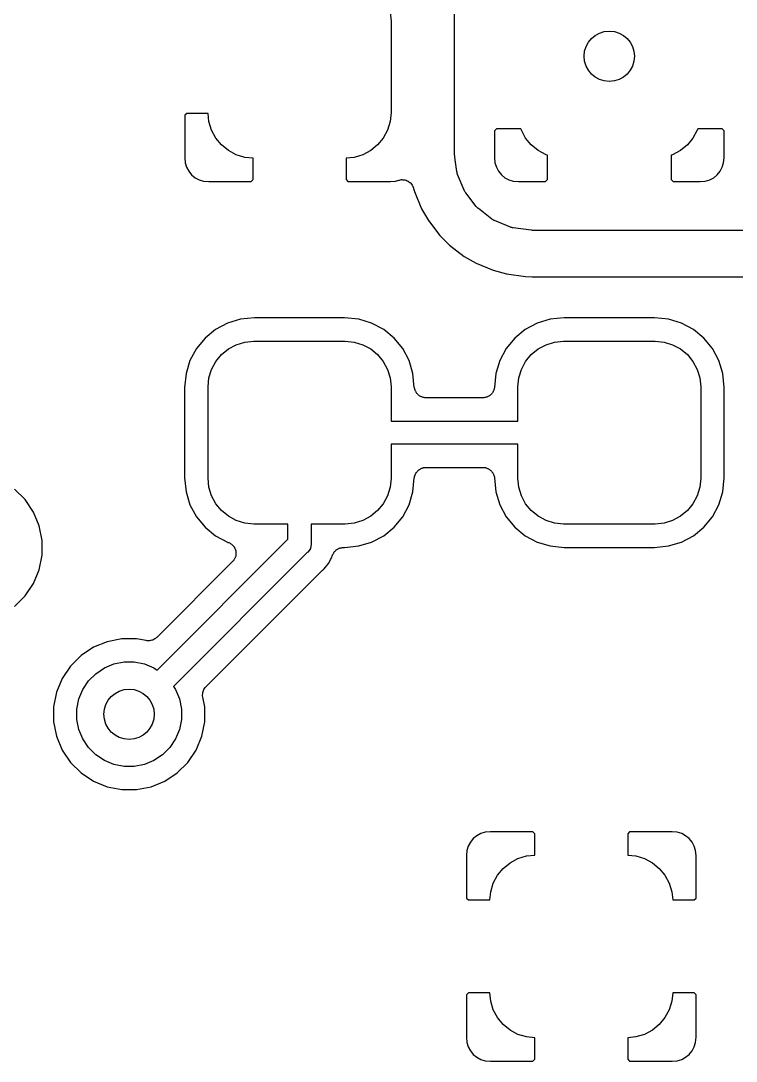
# Model space of a CAD drawing. Extents: x 176.5 to 204.5, y -115.6 to -87.6.
# Drawn here: x 185.62 to 190.32, y -109.08 to -102.26 of the extents above; entities that cross this region are included whole.
import ezdxf

# ---------------------------------------------------------------- set-up
doc = ezdxf.new("R2010")
doc.units = 0
doc.layers.add('BLACK', color=7, linetype='CONTINUOUS')

msp = doc.modelspace()

# ---------------------------------------------------------------- linework, layer by layer
at = {"layer": 'BLACK', "linetype": 'CONTINUOUS'}
for p, q in [((188.468, -103.119), (188.468, -101.478)), ((188.046, -102.2), (188.052, -102.259)), ((188.052, -102.259), (188.052, -102.859)), ((186.712, -102.864), (186.699, -102.876)), ((186.699, -102.876), (186.699, -103.155)), ((186.852, -102.864), (186.712, -102.864)), ((186.858, -102.918), (186.852, -102.864)), ((188.052, -102.859), (188.046, -102.918)), ((186.875, -102.974), (186.858, -102.918)), ((188.046, -102.918), (188.029, -102.974)), ((186.903, -103.026), (186.875, -102.974)), ((186.94, -103.071), (186.903, -103.026)), ((188.001, -103.026), (187.964, -103.071)), ((188.029, -102.974), (188.001, -103.026)), ((188.744, -102.965), (188.731, -102.978)), ((188.731, -102.978), (188.731, -103.155)), ((188.904, -102.965), (188.744, -102.965)), ((188.907, -102.974), (188.904, -102.965)), ((188.935, -103.026), (188.907, -102.974)), ((188.972, -103.071), (188.935, -103.026)), ((190.033, -103.026), (189.996, -103.071)), ((190.061, -102.974), (190.033, -103.026)), ((190.064, -102.965), (190.061, -102.974)), ((190.224, -102.965), (190.064, -102.965)), ((190.237, -102.978), (190.224, -102.965)), ((190.237, -103.155), (190.237, -102.978)), ((186.985, -103.108), (186.94, -103.071)), ((187.964, -103.071), (187.919, -103.108)), ((189.017, -103.108), (188.972, -103.071)), ((189.996, -103.071), (189.951, -103.108)), ((186.699, -103.155), (186.702, -103.189)), ((187.037, -103.136), (186.985, -103.108)), ((187.093, -103.153), (187.037, -103.136)), ((187.147, -103.159), (187.093, -103.153)), ((187.147, -103.299), (187.147, -103.159)), ((187.811, -103.153), (187.757, -103.159)), ((187.757, -103.159), (187.757, -103.299)), ((187.867, -103.136), (187.811, -103.153)), ((187.919, -103.108), (187.867, -103.136)), ((188.468, -103.123), (188.468, -103.119)), ((188.469, -103.128), (188.468, -103.123)), ((188.469, -103.129), (188.469, -103.128)), ((188.474, -103.169), (188.469, -103.129)), ((188.731, -103.155), (188.734, -103.189)), ((189.069, -103.136), (189.017, -103.108)), ((189.078, -103.139), (189.069, -103.136)), ((189.078, -103.299), (189.078, -103.139)), ((189.899, -103.136), (189.89, -103.139)), ((189.89, -103.139), (189.89, -103.299)), ((189.951, -103.108), (189.899, -103.136)), ((190.234, -103.189), (190.237, -103.155)), ((186.702, -103.189), (186.711, -103.218)), ((186.711, -103.218), (186.725, -103.244)), ((188.484, -103.246), (188.474, -103.169)), ((188.734, -103.189), (188.743, -103.218)), ((188.743, -103.218), (188.757, -103.244)), ((190.211, -103.244), (190.225, -103.218)), ((190.225, -103.218), (190.234, -103.189)), ((186.725, -103.244), (186.744, -103.267)), ((186.744, -103.267), (186.767, -103.286)), ((186.767, -103.286), (186.793, -103.3)), ((186.793, -103.3), (186.822, -103.309)), ((187.135, -103.312), (187.147, -103.299)), ((187.757, -103.299), (187.769, -103.312)), ((188.114, -103.301), (188.12, -103.299)), ((188.12, -103.299), (188.121, -103.299)), ((188.121, -103.299), (188.122, -103.299)), ((188.122, -103.299), (188.128, -103.3)), ((188.128, -103.3), (188.135, -103.3)), ((188.135, -103.3), (188.136, -103.3)), ((188.136, -103.3), (188.137, -103.3)), ((188.137, -103.3), (188.143, -103.301)), ((188.484, -103.247), (188.484, -103.246)), ((188.485, -103.249), (188.484, -103.247)), ((188.486, -103.255), (188.485, -103.249)), ((188.487, -103.26), (188.486, -103.255)), ((188.488, -103.262), (188.487, -103.26)), ((188.489, -103.264), (188.488, -103.262)), ((188.489, -103.265), (188.489, -103.264)), ((188.532, -103.369), (188.489, -103.265)), ((188.757, -103.244), (188.776, -103.267)), ((188.776, -103.267), (188.799, -103.286)), ((188.799, -103.286), (188.825, -103.3)), ((188.825, -103.3), (188.854, -103.309)), ((189.065, -103.312), (189.078, -103.299)), ((189.89, -103.299), (189.903, -103.312)), ((190.114, -103.309), (190.143, -103.3)), ((190.143, -103.3), (190.169, -103.286)), ((190.169, -103.286), (190.192, -103.267)), ((190.192, -103.267), (190.211, -103.244)), ((186.822, -103.309), (186.856, -103.312)), ((186.856, -103.312), (187.135, -103.312)), ((187.769, -103.312), (188.048, -103.312)), ((188.048, -103.312), (188.082, -103.309)), ((188.082, -103.309), (188.104, -103.302)), ((188.104, -103.302), (188.105, -103.302)), ((188.105, -103.302), (188.106, -103.302)), ((188.106, -103.302), (188.107, -103.302)), ((188.107, -103.302), (188.114, -103.301)), ((188.143, -103.301), (188.149, -103.303)), ((188.149, -103.303), (188.15, -103.303)), ((188.15, -103.303), (188.151, -103.303)), ((188.151, -103.303), (188.157, -103.306)), ((188.157, -103.306), (188.163, -103.309)), ((188.163, -103.309), (188.164, -103.309)), ((188.164, -103.309), (188.165, -103.309)), ((188.165, -103.309), (188.17, -103.313)), ((188.17, -103.313), (188.175, -103.317)), ((188.175, -103.317), (188.176, -103.318)), ((188.176, -103.318), (188.177, -103.318)), ((188.177, -103.318), (188.181, -103.323)), ((188.181, -103.323), (188.186, -103.328)), ((188.186, -103.328), (188.186, -103.328)), ((188.186, -103.328), (188.187, -103.329)), ((188.187, -103.329), (188.19, -103.335)), ((188.19, -103.335), (188.194, -103.34)), ((188.194, -103.34), (188.194, -103.341)), ((188.194, -103.341), (188.195, -103.342)), ((188.195, -103.342), (188.197, -103.348)), ((188.197, -103.348), (188.199, -103.354)), ((188.199, -103.354), (188.2, -103.355)), ((188.2, -103.355), (188.2, -103.356)), ((188.2, -103.356), (188.206, -103.377)), ((188.854, -103.309), (188.888, -103.312)), ((188.888, -103.312), (189.065, -103.312)), ((189.903, -103.312), (190.08, -103.312)), ((190.08, -103.312), (190.114, -103.309)), ((188.206, -103.377), (188.253, -103.49)), ((188.533, -103.37), (188.532, -103.369)), ((188.534, -103.372), (188.533, -103.37)), ((188.537, -103.377), (188.534, -103.372)), ((188.539, -103.382), (188.537, -103.377)), ((188.54, -103.383), (188.539, -103.382)), ((188.542, -103.385), (188.54, -103.383)), ((188.542, -103.386), (188.542, -103.385)), ((188.611, -103.475), (188.542, -103.386)), ((188.253, -103.49), (188.297, -103.568)), ((188.612, -103.477), (188.611, -103.475)), ((188.613, -103.478), (188.612, -103.477)), ((188.617, -103.482), (188.613, -103.478)), ((188.621, -103.486), (188.617, -103.482)), ((188.622, -103.487), (188.621, -103.486)), ((188.624, -103.489), (188.622, -103.487)), ((188.625, -103.489), (188.624, -103.489)), ((188.714, -103.558), (188.625, -103.489)), ((188.297, -103.568), (188.372, -103.665)), ((188.716, -103.559), (188.714, -103.558)), ((188.717, -103.56), (188.716, -103.559)), ((188.722, -103.563), (188.717, -103.56)), ((188.727, -103.566), (188.722, -103.563)), ((188.729, -103.566), (188.727, -103.566)), ((188.73, -103.567), (188.729, -103.566)), ((188.731, -103.568), (188.73, -103.567)), ((188.835, -103.611), (188.731, -103.568)), ((188.837, -103.611), (188.835, -103.611)), ((188.839, -103.612), (188.837, -103.611)), ((188.844, -103.614), (188.839, -103.612)), ((188.849, -103.615), (188.844, -103.614)), ((188.851, -103.615), (188.849, -103.615)), ((188.853, -103.616), (188.851, -103.615)), ((188.854, -103.616), (188.853, -103.616)), ((188.971, -103.631), (188.854, -103.616)), ((188.975, -103.631), (188.971, -103.631)), ((188.98, -103.632), (188.975, -103.631)), ((188.981, -103.632), (188.98, -103.632)), ((192.464, -103.632), (188.981, -103.632)), ((188.372, -103.665), (188.435, -103.728)), ((188.435, -103.728), (188.532, -103.803)), ((188.532, -103.803), (188.61, -103.847)), ((188.61, -103.847), (188.723, -103.894)), ((188.723, -103.894), (188.81, -103.918)), ((188.81, -103.918), (188.934, -103.934)), ((188.934, -103.934), (188.978, -103.937)), ((188.978, -103.937), (192.316, -103.937)), ((186.979, -104.24), (186.9, -104.282)), ((187.064, -104.215), (186.979, -104.24)), ((187.156, -104.205), (187.064, -104.215)), ((187.748, -104.205), (187.156, -104.205)), ((187.84, -104.215), (187.748, -104.205)), ((187.925, -104.24), (187.84, -104.215)), ((188.004, -104.282), (187.925, -104.24)), ((189.011, -104.24), (188.932, -104.282)), ((189.096, -104.215), (189.011, -104.24)), ((189.188, -104.205), (189.096, -104.215)), ((189.78, -104.205), (189.188, -104.205)), ((189.872, -104.215), (189.78, -104.205)), ((189.957, -104.24), (189.872, -104.215)), ((190.036, -104.282), (189.957, -104.24)), ((186.9, -104.282), (186.832, -104.339)), ((188.072, -104.339), (188.004, -104.282)), ((188.932, -104.282), (188.864, -104.339)), ((190.104, -104.339), (190.036, -104.282)), ((186.832, -104.339), (186.775, -104.407)), ((186.985, -104.41), (187.037, -104.382)), ((187.037, -104.382), (187.093, -104.365)), ((187.093, -104.365), (187.152, -104.359)), ((187.152, -104.359), (187.752, -104.359)), ((187.752, -104.359), (187.811, -104.365)), ((187.811, -104.365), (187.867, -104.382)), ((187.867, -104.382), (187.919, -104.41)), ((188.129, -104.407), (188.072, -104.339)), ((188.864, -104.339), (188.807, -104.407)), ((189.017, -104.41), (189.069, -104.382)), ((189.069, -104.382), (189.125, -104.365)), ((189.125, -104.365), (189.184, -104.359)), ((189.184, -104.359), (189.784, -104.359)), ((189.784, -104.359), (189.843, -104.365)), ((189.843, -104.365), (189.899, -104.382)), ((189.899, -104.382), (189.951, -104.41)), ((190.161, -104.407), (190.104, -104.339)), ((186.775, -104.407), (186.733, -104.486)), ((186.903, -104.492), (186.94, -104.447)), ((186.94, -104.447), (186.985, -104.41)), ((187.919, -104.41), (187.964, -104.447)), ((187.964, -104.447), (188.001, -104.492)), ((188.171, -104.486), (188.129, -104.407)), ((188.807, -104.407), (188.765, -104.486)), ((188.935, -104.492), (188.972, -104.447)), ((188.972, -104.447), (189.017, -104.41)), ((189.951, -104.41), (189.996, -104.447)), ((189.996, -104.447), (190.033, -104.492)), ((190.203, -104.486), (190.161, -104.407)), ((186.733, -104.486), (186.708, -104.571)), ((186.875, -104.544), (186.903, -104.492)), ((188.001, -104.492), (188.029, -104.544)), ((188.196, -104.571), (188.171, -104.486)), ((188.765, -104.486), (188.74, -104.571)), ((188.907, -104.544), (188.935, -104.492)), ((190.033, -104.492), (190.061, -104.544)), ((190.228, -104.571), (190.203, -104.486)), ((186.708, -104.571), (186.698, -104.663)), ((186.858, -104.6), (186.875, -104.544)), ((188.029, -104.544), (188.046, -104.6)), ((188.205, -104.662), (188.196, -104.571)), ((188.74, -104.571), (188.731, -104.662)), ((188.89, -104.6), (188.907, -104.544)), ((190.061, -104.544), (190.078, -104.6)), ((190.238, -104.663), (190.228, -104.571)), ((186.698, -104.663), (186.698, -105.255)), ((186.852, -104.659), (186.858, -104.6)), ((186.852, -105.259), (186.852, -104.659)), ((188.046, -104.6), (188.052, -104.659)), ((188.052, -104.659), (188.052, -104.883)), ((188.206, -104.665), (188.205, -104.662)), ((188.206, -104.668), (188.206, -104.665)), ((188.731, -104.662), (188.73, -104.663)), ((188.73, -104.663), (188.73, -104.666)), ((188.884, -104.659), (188.89, -104.6)), ((188.884, -104.883), (188.884, -104.659)), ((190.078, -104.6), (190.084, -104.659)), ((190.084, -104.659), (190.084, -105.259)), ((190.238, -105.255), (190.238, -104.663)), ((188.208, -104.672), (188.206, -104.668)), ((188.208, -104.676), (188.208, -104.672)), ((188.21, -104.679), (188.208, -104.676)), ((188.211, -104.683), (188.21, -104.679)), ((188.212, -104.686), (188.211, -104.683)), ((188.214, -104.69), (188.212, -104.686)), ((188.216, -104.693), (188.214, -104.69)), ((188.217, -104.696), (188.216, -104.693)), ((188.22, -104.699), (188.217, -104.696)), ((188.222, -104.702), (188.22, -104.699)), ((188.225, -104.705), (188.222, -104.702)), ((188.227, -104.708), (188.225, -104.705)), ((188.23, -104.71), (188.227, -104.708)), ((188.233, -104.713), (188.23, -104.71)), ((188.236, -104.715), (188.233, -104.713)), ((188.238, -104.717), (188.236, -104.715)), ((188.242, -104.719), (188.238, -104.717)), ((188.245, -104.721), (188.242, -104.719)), ((188.248, -104.723), (188.245, -104.721)), ((188.251, -104.724), (188.248, -104.723)), ((188.255, -104.725), (188.251, -104.724)), ((188.259, -104.727), (188.255, -104.725)), ((188.262, -104.728), (188.259, -104.727)), ((188.265, -104.729), (188.262, -104.728)), ((188.269, -104.729), (188.265, -104.729)), ((188.273, -104.73), (188.269, -104.729)), ((188.277, -104.73), (188.273, -104.73)), ((188.28, -104.73), (188.277, -104.73)), ((188.281, -104.73), (188.28, -104.73)), ((188.655, -104.73), (188.281, -104.73)), ((188.658, -104.73), (188.655, -104.73)), ((188.662, -104.73), (188.658, -104.73)), ((188.666, -104.729), (188.662, -104.73)), ((188.67, -104.729), (188.666, -104.729)), ((188.673, -104.728), (188.67, -104.729)), ((188.676, -104.727), (188.673, -104.728)), ((188.68, -104.726), (188.676, -104.727)), ((188.684, -104.725), (188.68, -104.726)), ((188.687, -104.723), (188.684, -104.725)), ((188.69, -104.722), (188.687, -104.723)), ((188.693, -104.72), (188.69, -104.722)), ((188.697, -104.718), (188.693, -104.72)), ((188.7, -104.715), (188.697, -104.718)), ((188.702, -104.714), (188.7, -104.715)), ((188.705, -104.711), (188.702, -104.714)), ((188.708, -104.708), (188.705, -104.711)), ((188.711, -104.706), (188.708, -104.708)), ((188.713, -104.703), (188.711, -104.706)), ((188.715, -104.7), (188.713, -104.703)), ((188.718, -104.697), (188.715, -104.7)), ((188.72, -104.694), (188.718, -104.697)), ((188.722, -104.691), (188.72, -104.694)), ((188.723, -104.687), (188.722, -104.691)), ((188.725, -104.684), (188.723, -104.687)), ((188.726, -104.68), (188.725, -104.684)), ((188.727, -104.677), (188.726, -104.68)), ((188.728, -104.673), (188.727, -104.677)), ((188.729, -104.67), (188.728, -104.673)), ((188.73, -104.666), (188.729, -104.67)), ((188.052, -104.883), (188.884, -104.883)), ((188.884, -105.035), (188.052, -105.035)), ((188.052, -105.035), (188.052, -105.259)), ((188.884, -105.259), (188.884, -105.035)), ((188.225, -105.212), (188.228, -105.21)), ((188.228, -105.21), (188.231, -105.207)), ((188.231, -105.207), (188.234, -105.204)), ((188.234, -105.204), (188.236, -105.203)), ((188.236, -105.203), (188.239, -105.2)), ((188.239, -105.2), (188.243, -105.198)), ((188.243, -105.198), (188.246, -105.196)), ((188.246, -105.196), (188.249, -105.195)), ((188.249, -105.195), (188.252, -105.193)), ((188.252, -105.193), (188.256, -105.192)), ((188.256, -105.192), (188.26, -105.191)), ((188.26, -105.191), (188.263, -105.19)), ((188.263, -105.19), (188.266, -105.189)), ((188.266, -105.189), (188.27, -105.189)), ((188.27, -105.189), (188.274, -105.188)), ((188.274, -105.188), (188.278, -105.188)), ((188.278, -105.188), (188.281, -105.188)), ((188.281, -105.188), (188.655, -105.188)), ((188.655, -105.188), (188.656, -105.188)), ((188.656, -105.188), (188.659, -105.188)), ((188.659, -105.188), (188.663, -105.188)), ((188.663, -105.188), (188.667, -105.189)), ((188.667, -105.189), (188.671, -105.189)), ((188.671, -105.189), (188.674, -105.19)), ((188.674, -105.19), (188.677, -105.191)), ((188.677, -105.191), (188.681, -105.193)), ((188.681, -105.193), (188.685, -105.194)), ((188.685, -105.194), (188.688, -105.195)), ((188.688, -105.195), (188.691, -105.197)), ((188.691, -105.197), (188.694, -105.199)), ((188.694, -105.199), (188.698, -105.201)), ((188.698, -105.201), (188.7, -105.203)), ((188.7, -105.203), (188.703, -105.205)), ((188.703, -105.205), (188.706, -105.208)), ((188.706, -105.208), (188.709, -105.21)), ((188.709, -105.21), (188.711, -105.213)), ((186.698, -105.255), (186.708, -105.347)), ((186.858, -105.318), (186.852, -105.259)), ((188.052, -105.259), (188.046, -105.318)), ((188.196, -105.347), (188.205, -105.256)), ((188.205, -105.256), (188.206, -105.255)), ((188.206, -105.252), (188.207, -105.248)), ((188.206, -105.255), (188.206, -105.252)), ((188.207, -105.248), (188.208, -105.245)), ((188.208, -105.245), (188.209, -105.241)), ((188.209, -105.241), (188.21, -105.238)), ((188.21, -105.238), (188.211, -105.234)), ((188.211, -105.234), (188.213, -105.231)), ((188.213, -105.231), (188.214, -105.227)), ((188.214, -105.227), (188.216, -105.224)), ((188.216, -105.224), (188.218, -105.221)), ((188.218, -105.221), (188.221, -105.218)), ((188.221, -105.218), (188.223, -105.215)), ((188.223, -105.215), (188.225, -105.212)), ((188.711, -105.213), (188.714, -105.216)), ((188.714, -105.216), (188.716, -105.219)), ((188.716, -105.219), (188.719, -105.222)), ((188.719, -105.222), (188.72, -105.225)), ((188.72, -105.225), (188.722, -105.228)), ((188.722, -105.228), (188.724, -105.232)), ((188.724, -105.232), (188.725, -105.235)), ((188.725, -105.235), (188.726, -105.239)), ((188.726, -105.239), (188.728, -105.242)), ((188.728, -105.242), (188.728, -105.246)), ((188.728, -105.246), (188.73, -105.25)), ((188.73, -105.25), (188.73, -105.253)), ((188.73, -105.253), (188.731, -105.256)), ((188.731, -105.256), (188.74, -105.347)), ((188.89, -105.318), (188.884, -105.259)), ((190.084, -105.259), (190.078, -105.318)), ((190.228, -105.347), (190.238, -105.255)), ((185.652, -105.399), (185.583, -105.33)), ((186.708, -105.347), (186.733, -105.432)), ((186.875, -105.374), (186.858, -105.318)), ((188.046, -105.318), (188.029, -105.374)), ((188.171, -105.432), (188.196, -105.347)), ((188.74, -105.347), (188.765, -105.432)), ((188.907, -105.374), (188.89, -105.318)), ((190.078, -105.318), (190.061, -105.374)), ((190.203, -105.432), (190.228, -105.347)), ((185.707, -105.48), (185.652, -105.399)), ((186.903, -105.426), (186.875, -105.374)), ((188.029, -105.374), (188.001, -105.426)), ((188.935, -105.426), (188.907, -105.374)), ((190.061, -105.374), (190.033, -105.426)), ((185.744, -105.57), (185.707, -105.48)), ((186.733, -105.432), (186.775, -105.511)), ((186.94, -105.471), (186.903, -105.426)), ((186.985, -105.508), (186.94, -105.471)), ((187.964, -105.471), (187.919, -105.508)), ((188.001, -105.426), (187.964, -105.471)), ((188.129, -105.511), (188.171, -105.432)), ((188.765, -105.432), (188.807, -105.511)), ((188.972, -105.471), (188.935, -105.426)), ((189.017, -105.508), (188.972, -105.471)), ((189.996, -105.471), (189.951, -105.508)), ((190.033, -105.426), (189.996, -105.471)), ((190.161, -105.511), (190.203, -105.432)), ((186.775, -105.511), (186.832, -105.579)), ((187.037, -105.536), (186.985, -105.508)), ((187.093, -105.553), (187.037, -105.536)), ((187.152, -105.559), (187.093, -105.553)), ((187.811, -105.553), (187.752, -105.559)), ((187.867, -105.536), (187.811, -105.553)), ((187.919, -105.508), (187.867, -105.536)), ((188.072, -105.579), (188.129, -105.511)), ((188.807, -105.511), (188.864, -105.579)), ((189.069, -105.536), (189.017, -105.508)), ((189.125, -105.553), (189.069, -105.536)), ((189.184, -105.559), (189.125, -105.553)), ((189.843, -105.553), (189.784, -105.559)), ((189.899, -105.536), (189.843, -105.553)), ((189.951, -105.508), (189.899, -105.536)), ((190.104, -105.579), (190.161, -105.511)), ((185.763, -105.666), (185.744, -105.57)), ((186.832, -105.579), (186.9, -105.636)), ((187.376, -105.559), (187.152, -105.559)), ((187.376, -105.658), (187.376, -105.559)), ((187.752, -105.559), (187.528, -105.559)), ((187.528, -105.559), (187.528, -105.686)), ((188.004, -105.636), (188.072, -105.579)), ((188.864, -105.579), (188.932, -105.636)), ((189.784, -105.559), (189.184, -105.559)), ((190.036, -105.636), (190.104, -105.579)), ((185.763, -105.764), (185.763, -105.666)), ((186.517, -106.517), (187.376, -105.658)), ((186.9, -105.636), (186.979, -105.678)), ((186.979, -105.678), (186.981, -105.678)), ((186.981, -105.678), (186.982, -105.679)), ((186.982, -105.679), (186.985, -105.68)), ((186.985, -105.68), (186.989, -105.681)), ((186.989, -105.681), (186.992, -105.683)), ((186.992, -105.683), (186.996, -105.685)), ((186.996, -105.685), (186.999, -105.687)), ((186.999, -105.687), (187.002, -105.688)), ((187.002, -105.688), (187.005, -105.691)), ((187.528, -105.686), (187.529, -105.689)), ((187.529, -105.689), (187.528, -105.693)), ((187.84, -105.703), (187.925, -105.678)), ((187.925, -105.678), (188.004, -105.636)), ((188.932, -105.636), (189.011, -105.678)), ((189.011, -105.678), (189.096, -105.703)), ((189.872, -105.703), (189.957, -105.678)), ((189.957, -105.678), (190.036, -105.636)), ((187.503, -105.746), (186.625, -106.624)), ((187.005, -105.691), (187.008, -105.693)), ((187.008, -105.693), (187.011, -105.696)), ((187.011, -105.696), (187.013, -105.698)), ((187.013, -105.698), (187.016, -105.701)), ((187.016, -105.701), (187.018, -105.704)), ((187.018, -105.704), (187.02, -105.707)), ((187.02, -105.707), (187.023, -105.709)), ((187.023, -105.709), (187.024, -105.713)), ((187.024, -105.713), (187.027, -105.716)), ((187.027, -105.716), (187.028, -105.719)), ((187.028, -105.719), (187.03, -105.723)), ((187.03, -105.723), (187.031, -105.726)), ((187.031, -105.726), (187.032, -105.73)), ((187.032, -105.73), (187.033, -105.733)), ((187.033, -105.733), (187.034, -105.737)), ((187.034, -105.737), (187.034, -105.741)), ((187.034, -105.741), (187.035, -105.745)), ((187.035, -105.745), (187.035, -105.748)), ((187.035, -105.748), (187.035, -105.752)), ((187.035, -105.752), (187.035, -105.755)), ((187.035, -105.755), (187.035, -105.759)), ((187.506, -105.744), (187.503, -105.746)), ((187.516, -105.732), (187.506, -105.744)), ((187.523, -105.719), (187.516, -105.732)), ((187.527, -105.704), (187.523, -105.719)), ((187.528, -105.693), (187.527, -105.704)), ((187.528, -105.693), (187.528, -105.693)), ((187.67, -105.759), (187.672, -105.756)), ((187.672, -105.756), (187.674, -105.752)), ((187.674, -105.752), (187.676, -105.749)), ((187.676, -105.749), (187.677, -105.746)), ((187.677, -105.746), (187.68, -105.743)), ((187.68, -105.743), (187.682, -105.74)), ((187.682, -105.74), (187.685, -105.737)), ((187.685, -105.737), (187.687, -105.735)), ((187.687, -105.735), (187.69, -105.732)), ((187.69, -105.732), (187.693, -105.729)), ((187.693, -105.729), (187.696, -105.727)), ((187.696, -105.727), (187.698, -105.725)), ((187.698, -105.725), (187.702, -105.723)), ((187.702, -105.723), (187.705, -105.721)), ((187.705, -105.721), (187.708, -105.72)), ((187.708, -105.72), (187.711, -105.718)), ((187.711, -105.718), (187.715, -105.717)), ((187.715, -105.717), (187.719, -105.716)), ((187.719, -105.716), (187.722, -105.715)), ((187.722, -105.715), (187.726, -105.714)), ((187.726, -105.714), (187.73, -105.714)), ((187.73, -105.714), (187.734, -105.713)), ((187.734, -105.713), (187.737, -105.713)), ((187.737, -105.713), (187.74, -105.713)), ((187.74, -105.713), (187.748, -105.713)), ((187.748, -105.713), (187.84, -105.703)), ((189.096, -105.703), (189.188, -105.713)), ((189.188, -105.713), (189.78, -105.713)), ((189.78, -105.713), (189.872, -105.703)), ((185.744, -105.859), (185.763, -105.764)), ((187.013, -105.805), (186.515, -106.303)), ((187.015, -105.802), (187.013, -105.805)), ((187.018, -105.8), (187.015, -105.802)), ((187.02, -105.797), (187.018, -105.8)), ((187.022, -105.794), (187.02, -105.797)), ((187.024, -105.791), (187.022, -105.794)), ((187.026, -105.788), (187.024, -105.791)), ((187.028, -105.784), (187.026, -105.788)), ((187.029, -105.781), (187.028, -105.784)), ((187.03, -105.777), (187.029, -105.781)), ((187.032, -105.774), (187.03, -105.777)), ((187.033, -105.77), (187.032, -105.774)), ((187.034, -105.766), (187.033, -105.77)), ((187.035, -105.759), (187.034, -105.763)), ((187.034, -105.763), (187.034, -105.766)), ((187.614, -105.852), (187.643, -105.817)), ((187.643, -105.817), (187.664, -105.777)), ((187.664, -105.777), (187.667, -105.767)), ((187.667, -105.767), (187.668, -105.766)), ((187.668, -105.766), (187.669, -105.762)), ((187.669, -105.762), (187.67, -105.759)), ((185.707, -105.949), (185.744, -105.859)), ((186.838, -106.627), (187.603, -105.862)), ((187.603, -105.862), (187.604, -105.861)), ((187.604, -105.861), (187.606, -105.859)), ((187.606, -105.859), (187.609, -105.857)), ((187.609, -105.857), (187.614, -105.852)), ((185.652, -106.031), (185.707, -105.949)), ((185.583, -106.1), (185.652, -106.031)), ((186.514, -106.304), (186.508, -106.309)), ((186.515, -106.303), (186.514, -106.304)), ((186.1, -106.368), (186.019, -106.422)), ((186.19, -106.331), (186.1, -106.368)), ((186.286, -106.312), (186.19, -106.331)), ((186.383, -106.312), (186.286, -106.312)), ((186.446, -106.324), (186.383, -106.312)), ((186.453, -106.325), (186.446, -106.324)), ((186.46, -106.326), (186.453, -106.325)), ((186.461, -106.326), (186.46, -106.326)), ((186.46, -106.326), (186.46, -106.326)), ((186.468, -106.325), (186.461, -106.326)), ((186.475, -106.324), (186.468, -106.325)), ((186.476, -106.324), (186.475, -106.324)), ((186.475, -106.324), (186.475, -106.324)), ((186.482, -106.322), (186.476, -106.324)), ((186.489, -106.32), (186.482, -106.322)), ((186.49, -106.32), (186.489, -106.32)), ((186.496, -106.317), (186.49, -106.32)), ((186.49, -106.32), (186.49, -106.32)), ((186.502, -106.313), (186.496, -106.317)), ((186.503, -106.313), (186.502, -106.313)), ((186.508, -106.309), (186.503, -106.313)), ((186.503, -106.313), (186.503, -106.313)), ((186.019, -106.422), (185.95, -106.491)), ((185.95, -106.491), (185.895, -106.572)), ((186.116, -106.541), (186.172, -106.503)), ((186.172, -106.503), (186.234, -106.477)), ((186.234, -106.477), (186.301, -106.464)), ((186.301, -106.464), (186.368, -106.464)), ((186.368, -106.464), (186.434, -106.477)), ((186.434, -106.477), (186.497, -106.503)), ((186.497, -106.503), (186.517, -106.517)), ((185.895, -106.572), (185.858, -106.663)), ((186.068, -106.588), (186.116, -106.541)), ((186.005, -106.707), (186.031, -106.645)), ((186.031, -106.645), (186.068, -106.588)), ((186.625, -106.624), (186.638, -106.645)), ((186.638, -106.645), (186.664, -106.707)), ((186.822, -106.651), (186.825, -106.644)), ((186.825, -106.644), (186.829, -106.638)), ((186.829, -106.638), (186.833, -106.632)), ((186.829, -106.638), (186.829, -106.638)), ((186.829, -106.638), (186.829, -106.638)), ((186.833, -106.632), (186.838, -106.627)), ((185.858, -106.663), (185.839, -106.758)), ((185.992, -106.773), (186.005, -106.707)), ((186.664, -106.707), (186.677, -106.773)), ((186.816, -106.68), (186.817, -106.672)), ((186.816, -106.687), (186.816, -106.68)), ((186.816, -106.68), (186.816, -106.68)), ((186.816, -106.68), (186.816, -106.68)), ((186.817, -106.694), (186.816, -106.687)), ((186.817, -106.665), (186.82, -106.658)), ((186.817, -106.672), (186.817, -106.665)), ((186.817, -106.665), (186.817, -106.665)), ((186.817, -106.665), (186.817, -106.665)), ((186.817, -106.695), (186.817, -106.694)), ((186.83, -106.758), (186.817, -106.695)), ((186.817, -106.695), (186.817, -106.695)), ((186.817, -106.695), (186.817, -106.695)), ((186.817, -106.695), (186.817, -106.695)), ((186.82, -106.658), (186.822, -106.651)), ((186.822, -106.651), (186.822, -106.651)), ((186.822, -106.651), (186.822, -106.651)), ((185.839, -106.758), (185.839, -106.856)), ((185.992, -106.841), (185.992, -106.773)), ((186.677, -106.773), (186.677, -106.841)), ((186.83, -106.856), (186.83, -106.758)), ((186.005, -106.907), (185.992, -106.841)), ((186.677, -106.841), (186.664, -106.907)), ((185.839, -106.856), (185.858, -106.951)), ((186.031, -106.969), (186.005, -106.907)), ((186.664, -106.907), (186.638, -106.969)), ((186.811, -106.951), (186.83, -106.856)), ((185.858, -106.951), (185.895, -107.042)), ((186.068, -107.026), (186.031, -106.969)), ((186.638, -106.969), (186.601, -107.026)), ((186.773, -107.042), (186.811, -106.951)), ((185.895, -107.042), (185.95, -107.123)), ((186.116, -107.073), (186.068, -107.026)), ((186.601, -107.026), (186.553, -107.073)), ((186.719, -107.123), (186.773, -107.042)), ((185.95, -107.123), (186.019, -107.192)), ((186.172, -107.111), (186.116, -107.073)), ((186.234, -107.137), (186.172, -107.111)), ((186.497, -107.111), (186.434, -107.137)), ((186.553, -107.073), (186.497, -107.111)), ((186.65, -107.192), (186.719, -107.123)), ((186.301, -107.15), (186.234, -107.137)), ((186.368, -107.15), (186.301, -107.15)), ((186.434, -107.137), (186.368, -107.15)), ((186.019, -107.192), (186.1, -107.246)), ((186.1, -107.246), (186.19, -107.283)), ((186.479, -107.283), (186.569, -107.246)), ((186.569, -107.246), (186.65, -107.192)), ((186.19, -107.283), (186.286, -107.302)), ((186.286, -107.302), (186.383, -107.302)), ((186.383, -107.302), (186.479, -107.283)), ((188.641, -107.59), (188.615, -107.604)), ((188.67, -107.581), (188.641, -107.59)), ((188.704, -107.578), (188.67, -107.581)), ((188.983, -107.578), (188.704, -107.578)), ((188.995, -107.591), (188.983, -107.578)), ((188.995, -107.731), (188.995, -107.591)), ((189.617, -107.578), (189.605, -107.591)), ((189.605, -107.591), (189.605, -107.731)), ((189.896, -107.578), (189.617, -107.578)), ((189.93, -107.581), (189.896, -107.578)), ((189.959, -107.59), (189.93, -107.581)), ((189.985, -107.604), (189.959, -107.59)), ((188.573, -107.646), (188.559, -107.672)), ((188.592, -107.623), (188.573, -107.646)), ((188.615, -107.604), (188.592, -107.623)), ((190.008, -107.623), (189.985, -107.604)), ((190.027, -107.646), (190.008, -107.623)), ((190.041, -107.672), (190.027, -107.646)), ((188.55, -107.701), (188.547, -107.735)), ((188.547, -107.735), (188.547, -108.014)), ((188.559, -107.672), (188.55, -107.701)), ((188.885, -107.754), (188.941, -107.737)), ((188.941, -107.737), (188.995, -107.731)), ((189.605, -107.731), (189.659, -107.737)), ((189.659, -107.737), (189.715, -107.754)), ((190.05, -107.701), (190.041, -107.672)), ((190.053, -107.735), (190.05, -107.701)), ((190.053, -108.014), (190.053, -107.735)), ((188.788, -107.819), (188.833, -107.782)), ((188.833, -107.782), (188.885, -107.754)), ((189.715, -107.754), (189.767, -107.782)), ((189.767, -107.782), (189.812, -107.819)), ((188.723, -107.916), (188.751, -107.864)), ((188.751, -107.864), (188.788, -107.819)), ((189.812, -107.819), (189.849, -107.864)), ((189.849, -107.864), (189.877, -107.916)), ((188.706, -107.972), (188.723, -107.916)), ((189.877, -107.916), (189.894, -107.972)), ((188.7, -108.026), (188.706, -107.972)), ((189.894, -107.972), (189.9, -108.026)), ((188.547, -108.014), (188.56, -108.026)), ((188.56, -108.026), (188.7, -108.026)), ((189.9, -108.026), (190.04, -108.026)), ((190.04, -108.026), (190.053, -108.014)), ((188.56, -108.636), (188.547, -108.648)), ((188.547, -108.648), (188.547, -108.927)), ((188.7, -108.636), (188.56, -108.636)), ((188.706, -108.69), (188.7, -108.636)), ((188.723, -108.746), (188.706, -108.69)), ((189.894, -108.69), (189.877, -108.746)), ((189.9, -108.636), (189.894, -108.69)), ((190.04, -108.636), (189.9, -108.636)), ((190.053, -108.648), (190.04, -108.636)), ((190.053, -108.927), (190.053, -108.648)), ((188.751, -108.798), (188.723, -108.746)), ((189.877, -108.746), (189.849, -108.798)), ((188.788, -108.843), (188.751, -108.798)), ((189.849, -108.798), (189.812, -108.843)), ((188.833, -108.88), (188.788, -108.843)), ((188.885, -108.908), (188.833, -108.88)), ((189.767, -108.88), (189.715, -108.908)), ((189.812, -108.843), (189.767, -108.88)), ((188.547, -108.927), (188.55, -108.961)), ((188.55, -108.961), (188.559, -108.99)), ((188.941, -108.925), (188.885, -108.908)), ((188.995, -108.931), (188.941, -108.925)), ((188.995, -109.071), (188.995, -108.931)), ((189.659, -108.925), (189.605, -108.931)), ((189.605, -108.931), (189.605, -109.071)), ((189.715, -108.908), (189.659, -108.925)), ((190.041, -108.99), (190.05, -108.961)), ((190.05, -108.961), (190.053, -108.927)), ((188.559, -108.99), (188.573, -109.016)), ((188.573, -109.016), (188.592, -109.039)), ((190.008, -109.039), (190.027, -109.016)), ((190.027, -109.016), (190.041, -108.99)), ((188.592, -109.039), (188.615, -109.058)), ((188.615, -109.058), (188.641, -109.072)), ((188.641, -109.072), (188.67, -109.081)), ((188.67, -109.081), (188.704, -109.084)), ((188.704, -109.084), (188.983, -109.084)), ((188.983, -109.084), (188.995, -109.071)), ((189.605, -109.071), (189.617, -109.084)), ((189.617, -109.084), (189.896, -109.084)), ((189.896, -109.084), (189.93, -109.081)), ((189.93, -109.081), (189.959, -109.072)), ((189.959, -109.072), (189.985, -109.058)), ((189.985, -109.058), (190.008, -109.039))]:
    msp.add_line(p, q, dxfattribs=at)
at = {"layer": 'BLACK'}
for centre in [(189.484, -102.489), (186.334, -106.807)]:
    msp.add_circle(centre, 0.1651, dxfattribs=at)

doc.saveas('drawing.dxf')
